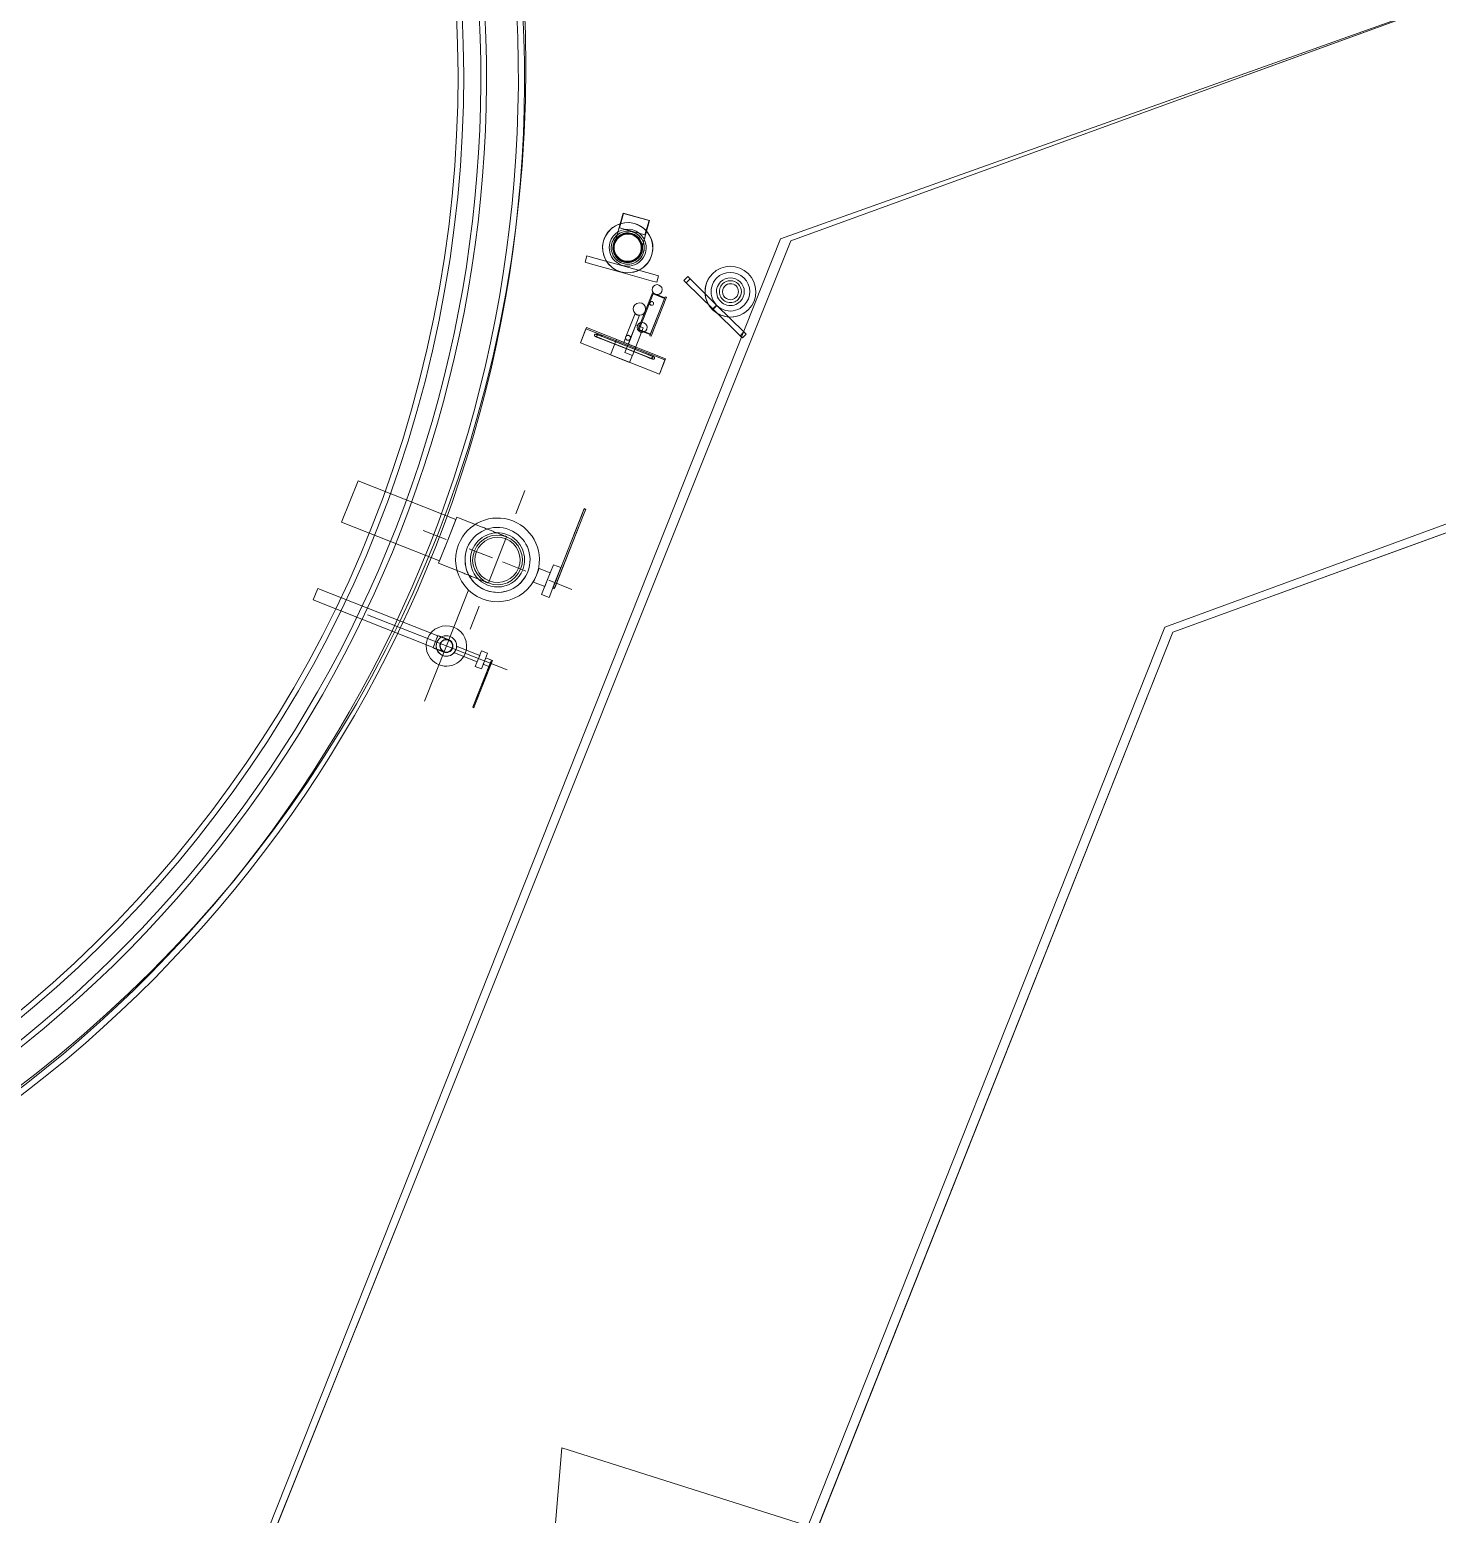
# Model space of a CAD drawing. Header units: metres. Extents: x -207 to 292, y -187 to 169.
# Drawn here: x -16.34 to -10.68, y -5.9 to 0.07 of the extents above; entities that cross this region are included whole.
import ezdxf

# ---------------------------------------------------------------- set-up
doc = ezdxf.new("R2010")
doc.units = ezdxf.units.M
doc.linetypes.add('Dash', pattern=[0.006, 0.003, -0.003])
for name, color, linetype, lineweight in [('C-TOPO', 7, 'Continuous', 9), ('C-TOPO-MINR', 7, 'Continuous', 9), ('EQUIPOS PIS', 7, 'Continuous', 9), ('P-SANR-FIXT', 7, 'Continuous', 9), ('P-SANR-FIXT-HDLN', 7, 'Dash', 9), ('VEREDAS', 7, 'Continuous', 9)]:
    doc.layers.add(name, color=color, linetype=linetype, lineweight=lineweight)
doc.layers.add('PR10-ARQ-PL-001-Emplazamiento-C-1_dwg', color=7, linetype='Continuous', lineweight=9, true_color=0x767676)

# ---------------------------------------------------------------- blocks, each defined once
blk = doc.blocks.new('M_Estanque-Terraza - M_Estanque-Terraza-2331352-PLANTA EMPLAZAMIENTO ACTUALIZADO')
at = {"layer": 'P-SANR-FIXT'}
for radius, start, end in [(4.9059, 180, 0), (4.8832, 180, 0), (5.1516, 223.86377, 0), (5.1516, 223.86377, 0), (5.1266, 223.88055, 0), (5.1266, 223.88055, 0), (4.9983, 223.96935, 0), (4.9755, 223.98556, 360)]:
    blk.add_arc((0, 0), radius, start, end, dxfattribs=at)
blk = doc.blocks.new('M_Tuberia Alimentación-01 - M_Tuberia Alimentación-01-2165010-PLANTA EMPLAZAMIENTO ACTUALIZADO')
at = {"layer": 'P-SANR-FIXT'}
for p, q in [((-0.2162, 0.0647), (-0.2485, 0.0647)), ((-0.2485, 0), (-0.2485, 0.0647)), ((-0.2162, 0.0647), (-0.2162, 0)), ((0.2154, 0.1), (0.1059, 0.1)), ((0.2154, 0), (0.2154, 0.1)), ((0.6388, 0.09), (0.2154, 0.09)), ((0.2154, 0), (0.2154, 0.09)), ((0.6388, 0.09), (0.6388, 0)), ((-0.2485, 0.025), (-0.2551, 0.025)), ((-0.2551, 0.025), (-0.2551, -0.0118)), ((-0.2551, 0.0196), (-0.2551, -0.2959)), ((-0.2485, 0.0196), (-0.2551, 0.0196)), ((-0.2485, -0.0118), (-0.2485, 0.025)), ((-0.2485, -0.2959), (-0.2485, 0.0196)), ((-0.2485, -0.0647), (-0.2485, 0)), ((-0.1681, 0.0296), (-0.2162, 0.0296)), ((-0.2162, 0), (-0.2162, 0.0296)), ((-0.2162, 0), (-0.2162, -0.0647)), ((-0.2162, -0.0296), (-0.2162, 0)), ((-0.1681, 0.0296), (-0.1681, 0)), ((-0.1681, 0), (-0.1681, -0.0296)), ((0.2154, -0.1), (0.2154, 0)), ((0.2154, -0.09), (0.2154, 0)), ((0.6388, 0), (0.6388, -0.09)), ((-0.2551, -0.3169), (-0.2551, -0.0118)), ((-0.2485, -0.0118), (-0.2551, -0.0118)), ((-0.2485, -0.0118), (-0.2485, -0.3169)), ((-0.2162, -0.0296), (-0.1681, -0.0296)), ((-0.2485, -0.0647), (-0.2162, -0.0647)), ((0.1059, -0.1), (0.2154, -0.1)), ((0.2154, -0.09), (0.6388, -0.09)), ((-0.2551, -0.2959), (-0.2551, -0.3201)), ((-0.2485, -0.3201), (-0.2485, -0.2959)), ((-0.2551, -0.3169), (-0.2485, -0.3169)), ((-0.2551, -0.3201), (-0.2485, -0.3201))]:
    blk.add_line(p, q, dxfattribs=at)
at = {"layer": 'P-SANR-FIXT', "flags": 128}
for points in [[(0.1059, 0.1), (0.1017, 0.1), (0.0974, 0.1), (0.0932, 0.1), (0.089, 0.1), (0.0849, 0.1), (0.0807, 0.1), (0.0766, 0.1), (0.0726, 0.1), (0.0686, 0.1), (0.0647, 0.1), (0.0608, 0.1), (0.057, 0.1), (0.0533, 0.1), (0.0496, 0.1), (0.0461, 0.1), (0.0427, 0.1), (0.0393, 0.1), (0.0361, 0.1), (0.0329, 0.1), (0.0299, 0.1), (0.027, 0.1), (0.0243, 0.1), (0.0216, 0.1), (0.0191, 0.1), (0.0168, 0.1), (0.0146, 0.1), (0.0125, 0.1), (0.0106, 0.1), (0.0088, 0.1), (0.0072, 0.1), (0.0057, 0.1), (0.0044, 0.1), (0.0033, 0.1), (0.0023, 0.1), (0.0015, 0.1), (0.0009, 0.1), (0.0004, 0.1), (0.0001, 0.1), (0, 0.1)], [(0, -0.1), (0.0001, -0.1), (0.0003, -0.1), (0.0008, -0.1), (0.0014, -0.1), (0.0021, -0.1), (0.003, -0.1), (0.0041, -0.1), (0.0054, -0.1), (0.0068, -0.1), (0.0084, -0.1), (0.0101, -0.1), (0.012, -0.1), (0.014, -0.1), (0.0162, -0.1), (0.0185, -0.1), (0.021, -0.1), (0.0236, -0.1), (0.0263, -0.1), (0.0291, -0.1), (0.0321, -0.1), (0.0352, -0.1), (0.0384, -0.1), (0.0417, -0.1), (0.0452, -0.1), (0.0487, -0.1), (0.0523, -0.1), (0.056, -0.1), (0.0598, -0.1), (0.0636, -0.1), (0.0675, -0.1), (0.0715, -0.1), (0.0755, -0.1), (0.0796, -0.1), (0.0837, -0.1), (0.0879, -0.1), (0.0921, -0.1), (0.0963, -0.1), (0.1005, -0.1), (0.1047, -0.1), (0.1059, -0.1)]]:
    blk.add_lwpolyline(points, dxfattribs=at)
at = {"layer": 'P-SANR-FIXT'}
for radius, start, end in [(0.1685, 360, 180), (0.1685, 360, 180), (0.1685, 360, 180), (0.1685, 360, 180), (0.1685, 360, 180), (0.1685, 360, 180), (0.1308, 0, 180), (0.1308, 360, 180), (0.1308, 360, 180), (0.1308, 360, 180), (0.109, 360, 180), (0.109, 360, 180), (0.109, 360, 180), (0.109, 360, 180), (0.1, 0, 180), (0.091, 0, 180), (0.091, 0, 180), (0.091, 0, 180), (0.091, 0, 180), (0.1685, 180, 360), (0.1685, 180, 360), (0.1685, 180, 360), (0.1685, 180, 360), (0.1685, 180, 360), (0.1685, 180, 360), (0.1308, 180, 0), (0.1308, 180, 360), (0.1308, 180, 360), (0.1308, 180, 360), (0.109, 180, 360), (0.109, 180, 360), (0.109, 180, 360), (0.109, 180, 360), (0.091, 180, 0), (0.091, 180, 0), (0.091, 180, 0), (0.091, 180, 0), (0.1, 180, 360)]:
    blk.add_arc((0, 0), radius, start, end, dxfattribs=at)
at = {"layer": 'P-SANR-FIXT-HDLN'}
for p, q in [((0, 0), (0, 0.301)), ((-0.3222, 0), (0, 0)), ((0.3222, 0), (0, 0)), ((0, 0), (0, -0.301))]:
    blk.add_line(p, q, dxfattribs=at)
blk = doc.blocks.new('M_Tuberia Alimentación-02 - M_Tuberia Alimentación-02-2155587-PLANTA EMPLAZAMIENTO ACTUALIZADO')
at = {"layer": 'P-SANR-FIXT'}
for p, q in [((0, 0), (0, 0.239)), ((-0.1897, 0.1905), (-0.1934, 0.1905)), ((-0.1934, 0.1905), (-0.1934, 0.186)), ((-0.1934, 0.1905), (-0.1934, 0.1828)), ((-0.1934, 0), (-0.1934, 0.186)), ((-0.1934, 0.1828), (-0.1934, -0.0065)), ((-0.1934, 0.1828), (-0.1897, 0.1828)), ((-0.1897, 0.1828), (-0.1897, 0.1905)), ((-0.1897, 0.186), (-0.1897, 0.1905)), ((-0.1897, 0.186), (-0.1897, 0)), ((-0.1897, -0.0065), (-0.1897, 0.1828)), ((-0.1934, 0), (-0.1934, -0.0139)), ((-0.1934, 0), (-0.1897, 0)), ((-0.165, 0.0139), (-0.1897, 0.0139)), ((-0.1897, 0.0139), (-0.1897, 0)), ((-0.1897, -0.0139), (-0.1897, 0)), ((-0.1897, 0), (-0.1897, -0.0139)), ((-0.1384, 0.0338), (-0.165, 0.0338)), ((-0.165, 0), (-0.165, 0.0338)), ((-0.165, 0), (-0.165, 0.0139)), ((-0.165, -0.0139), (-0.165, 0)), ((-0.165, -0.0338), (-0.165, 0)), ((-0.1384, 0), (-0.1384, 0.0338)), ((-0.0411, 0.0139), (-0.1384, 0.0139)), ((-0.1384, 0), (-0.1384, 0.0139)), ((-0.1384, -0.0338), (-0.1384, 0)), ((-0.1384, -0.0139), (-0.1384, 0)), ((-0.0411, 0), (-0.0411, 0.0139)), ((-0.0411, -0.0139), (-0.0411, 0)), ((0.0474, 0.0264), (0.0421, 0.0264)), ((0.0474, 0), (0.0474, 0.0264)), ((0.5661, 0.025), (0.0474, 0.025)), ((0.0474, 0), (0.0474, 0.025)), ((0.0474, -0.0264), (0.0474, 0)), ((0.5661, 0), (0.5661, 0.025)), ((-0.2622, 0), (0.3415, 0)), ((-0.1934, -0.0065), (-0.1897, -0.0065)), ((-0.1934, -0.0139), (-0.1897, -0.0139)), ((-0.1897, -0.0139), (-0.165, -0.0139)), ((-0.165, -0.0338), (-0.1384, -0.0338)), ((-0.1384, -0.0139), (-0.0411, -0.0139)), ((0, 0), (0, -0.239)), ((0.0421, -0.0264), (0.0474, -0.0264)), ((0.0474, -0.025), (0.0474, 0)), ((0.0474, -0.025), (0.5661, -0.025)), ((0.5661, -0.025), (0.5661, 0))]:
    blk.add_line(p, q, dxfattribs=at)
at = {"layer": 'P-SANR-FIXT', "flags": 128}
for points in [[(0.0421, 0.0264), (0.0405, 0.0264), (0.0388, 0.0264), (0.0371, 0.0264), (0.0354, 0.0264), (0.0338, 0.0264), (0.0321, 0.0264), (0.0305, 0.0264), (0.0289, 0.0264), (0.0273, 0.0264), (0.0257, 0.0264), (0.0242, 0.0264), (0.0227, 0.0264), (0.0212, 0.0264), (0.0198, 0.0264), (0.0183, 0.0264), (0.017, 0.0264), (0.0156, 0.0264), (0.0144, 0.0264), (0.0131, 0.0264), (0.0119, 0.0264), (0.0108, 0.0264), (0.0097, 0.0264), (0.0086, 0.0264), (0.0076, 0.0264), (0.0067, 0.0264), (0.0058, 0.0264), (0.005, 0.0264), (0.0042, 0.0264), (0.0035, 0.0264), (0.0029, 0.0264), (0.0023, 0.0264), (0.0018, 0.0264), (0.0013, 0.0264), (0.0009, 0.0264), (0.0006, 0.0264), (0.0004, 0.0264), (0.0002, 0.0264), (0.0001, 0.0264), (0, 0.0264)], [(0, -0.0264), (0, -0.0264), (0.0001, -0.0264), (0.0003, -0.0264), (0.0005, -0.0264), (0.0008, -0.0264), (0.0012, -0.0264), (0.0016, -0.0264), (0.0021, -0.0264), (0.0027, -0.0264), (0.0033, -0.0264), (0.004, -0.0264), (0.0048, -0.0264), (0.0056, -0.0264), (0.0064, -0.0264), (0.0074, -0.0264), (0.0083, -0.0264), (0.0094, -0.0264), (0.0105, -0.0264), (0.0116, -0.0264), (0.0128, -0.0264), (0.014, -0.0264), (0.0153, -0.0264), (0.0166, -0.0264), (0.018, -0.0264), (0.0194, -0.0264), (0.0208, -0.0264), (0.0223, -0.0264), (0.0238, -0.0264), (0.0253, -0.0264), (0.0269, -0.0264), (0.0285, -0.0264), (0.0301, -0.0264), (0.0317, -0.0264), (0.0333, -0.0264), (0.035, -0.0264), (0.0366, -0.0264), (0.0383, -0.0264), (0.04, -0.0264), (0.0417, -0.0264), (0.0421, -0.0264)]]:
    blk.add_lwpolyline(points, dxfattribs=at)
at = {"layer": 'P-SANR-FIXT'}
for radius, start, end in [(0.0814, 360, 180), (0.0814, 360, 180), (0.0814, 360, 180), (0.0814, 360, 180), (0.0814, 180, 360), (0.0814, 180, 360), (0.0814, 180, 360), (0.0814, 180, 360), (0.0411, 0, 180), (0.0411, 360, 180), (0.0411, 360, 180), (0.0411, 360, 180), (0.0411, 360, 180), (0.0411, 360, 180), (0.0411, 180, 0), (0.0411, 180, 360), (0.0411, 180, 360), (0.0411, 180, 360), (0.0411, 180, 360), (0.0411, 180, 360), (0.0264, 0, 180), (0.0264, 180, 0), (0.025, 0, 180), (0.025, 360, 180), (0.025, 180, 0), (0.025, 180, 360)]:
    blk.add_arc((0, 0), radius, start, end, dxfattribs=at)
blk = doc.blocks.new('M_Tuberia Control-01 - M_Tuberia Control-01-2163993-PLANTA EMPLAZAMIENTO ACTUALIZADO')
at = {"layer": 'P-SANR-FIXT'}
for p, q in [((0.1525, 0.1709), (0.1475, 0.1709)), ((0.1475, 0.1709), (0.2138, 0.1709)), ((0.1475, 0.1709), (0.1475, -0.1709)), ((0.1475, 0.1709), (0.1475, -0.1709)), ((0.2138, 0.1709), (0.1525, 0.1709)), ((0.1525, 0.1709), (0.1525, -0.1709)), ((0.1525, 0.1709), (0.1525, -0.1709)), ((0.1575, 0.1225), (0.1575, -0.1228)), ((0.1675, -0.1228), (0.1675, 0.1225)), ((0.2138, -0.1709), (0.2138, 0.1709)), ((0.2138, 0.1709), (0.2138, -0.1709)), ((0.0845, 0.0836), (-0.0845, 0.0836)), ((-0.0845, 0.0836), (0.0845, 0.0836)), ((-0.0845, 0.0836), (-0.0845, 0.0784)), ((-0.0845, 0.0836), (-0.0845, 0.0784)), ((0.0845, 0.0784), (-0.0845, 0.0784)), ((-0.0845, 0.0784), (0.0845, 0.0784)), ((-0.0795, 0.0784), (0.0795, 0.0784)), ((0.0795, 0.0784), (-0.0795, 0.0784)), ((-0.0795, 0.025), (-0.0795, 0.0784)), ((-0.0795, 0.0784), (-0.0795, 0.025)), ((-0.077, 0.0784), (-0.077, 0.0294)), ((-0.077, 0.0294), (-0.077, 0.0784)), ((0.077, 0.0784), (-0.077, 0.0784)), ((-0.077, 0.0784), (0.077, 0.0784)), ((0.077, 0.0294), (0.077, 0.0784)), ((0.077, 0.0294), (0.077, 0.0784)), ((0.0795, 0.0784), (0.0795, 0.025)), ((0.0795, 0.0784), (0.0795, 0.025)), ((0.0845, 0.0784), (0.0845, 0.0836)), ((0.0845, 0.0836), (0.0845, 0.0784)), ((0.1573, 0.099), (0.1573, -0.0993)), ((0.1677, -0.0993), (0.1677, 0.099)), ((-0.0795, 0.025), (0.0795, 0.025)), ((0.0795, 0.025), (-0.0795, 0.025)), ((-0.077, 0.0294), (0.077, 0.0294)), ((0.077, 0.0294), (-0.077, 0.0294)), ((0.1244, 0.01), (0.0229, 0.01)), ((0.1244, 0.01), (0.0229, 0.01)), ((0.1841, 0.0423), (0.0646, 0.0423)), ((0.0646, 0.0423), (0.1841, 0.0423)), ((0.0646, 0.0423), (0.0646, 0.0103)), ((0.0646, 0.0423), (0.0646, 0.0103)), ((0.1841, 0.0103), (0.0646, 0.0103)), ((0.0646, 0.0103), (0.1841, 0.0103)), ((0.1475, 0.0111), (0.1244, 0.0111)), ((0.1244, 0.0111), (0.1244, 0.01)), ((0.2138, 0.0423), (0.1475, 0.0423)), ((0.1475, 0.0423), (0.2138, 0.0423)), ((0.1475, 0.0423), (0.1475, -0.0401)), ((0.1475, 0.0423), (0.1475, -0.0401)), ((0.1475, 0.0011), (0.1475, 0.0111)), ((0.1475, -0.0089), (0.1475, 0.0011)), ((0.1841, 0.0103), (0.1841, 0.0423)), ((0.1841, 0.0423), (0.1841, 0.0103)), ((0.2138, -0.0401), (0.2138, 0.0423)), ((0.2138, 0.0423), (0.2138, -0.0401)), ((0.0229, -0.01), (0.1244, -0.01)), ((0.0229, -0.01), (0.1244, -0.01)), ((0.129, -0.0089), (0.1475, -0.0089)), ((0.2138, -0.0401), (0.1475, -0.0401)), ((0.1475, -0.0401), (0.2138, -0.0401)), ((0.2138, -0.1709), (0.1475, -0.1709)), ((0.1475, -0.1709), (0.1525, -0.1709)), ((0.1525, -0.1709), (0.2138, -0.1709))]:
    blk.add_line(p, q, dxfattribs=at)
at = {"layer": 'P-SANR-FIXT', "flags": 128}
for points in [[(0.1573, 0.124), (0.1573, 0.124), (0.1573, 0.1239), (0.1573, 0.1238), (0.1573, 0.1237), (0.1573, 0.1235), (0.1573, 0.1233), (0.1573, 0.123), (0.1573, 0.1227), (0.1573, 0.1224), (0.1573, 0.122), (0.1573, 0.1216), (0.1573, 0.1212), (0.1573, 0.1207), (0.1573, 0.1202), (0.1573, 0.1196), (0.1573, 0.1191), (0.1573, 0.1184), (0.1573, 0.1178), (0.1573, 0.1171), (0.1573, 0.1164), (0.1573, 0.1157), (0.1573, 0.1149), (0.1573, 0.1142), (0.1573, 0.1133), (0.1573, 0.1125), (0.1573, 0.1117), (0.1573, 0.1108), (0.1573, 0.1099), (0.1573, 0.109), (0.1573, 0.1081), (0.1573, 0.1071), (0.1573, 0.1062), (0.1573, 0.1052), (0.1573, 0.1042), (0.1573, 0.1033), (0.1573, 0.1023), (0.1573, 0.1013), (0.1573, 0.1003), (0.1573, 0.0993), (0.1573, 0.099)], [(0.1677, 0.099), (0.1677, 0.1), (0.1677, 0.101), (0.1677, 0.102), (0.1677, 0.103), (0.1677, 0.104), (0.1677, 0.1049), (0.1677, 0.1059), (0.1677, 0.1069), (0.1677, 0.1078), (0.1677, 0.1087), (0.1677, 0.1097), (0.1677, 0.1105), (0.1677, 0.1114), (0.1677, 0.1123), (0.1677, 0.1131), (0.1677, 0.1139), (0.1677, 0.1147), (0.1677, 0.1155), (0.1677, 0.1162), (0.1677, 0.1169), (0.1677, 0.1176), (0.1677, 0.1183), (0.1677, 0.1189), (0.1677, 0.1195), (0.1677, 0.12), (0.1677, 0.1206), (0.1677, 0.1211), (0.1677, 0.1215), (0.1677, 0.1219), (0.1677, 0.1223), (0.1677, 0.1226), (0.1677, 0.123), (0.1677, 0.1232), (0.1677, 0.1235), (0.1677, 0.1236), (0.1677, 0.1238), (0.1677, 0.1239), (0.1677, 0.124), (0.1677, 0.124)], [(0.1573, -0.0993), (0.1573, -0.1003), (0.1573, -0.1013), (0.1573, -0.1023), (0.1573, -0.1033), (0.1573, -0.1042), (0.1573, -0.1052), (0.1573, -0.1062), (0.1573, -0.1071), (0.1573, -0.1081), (0.1573, -0.109), (0.1573, -0.1099), (0.1573, -0.1108), (0.1573, -0.1117), (0.1573, -0.1126), (0.1573, -0.1134), (0.1573, -0.1142), (0.1573, -0.115), (0.1573, -0.1158), (0.1573, -0.1165), (0.1573, -0.1172), (0.1573, -0.1179), (0.1573, -0.1185), (0.1573, -0.1192), (0.1573, -0.1198), (0.1573, -0.1203), (0.1573, -0.1208), (0.1573, -0.1213), (0.1573, -0.1218), (0.1573, -0.1222), (0.1573, -0.1226), (0.1573, -0.1229), (0.1573, -0.1232), (0.1573, -0.1235), (0.1573, -0.1237), (0.1573, -0.1239), (0.1573, -0.1241), (0.1573, -0.1242), (0.1573, -0.1242), (0.1573, -0.1243)], [(0.1677, -0.1243), (0.1677, -0.1243), (0.1677, -0.1242), (0.1677, -0.1241), (0.1677, -0.124), (0.1677, -0.1238), (0.1677, -0.1236), (0.1677, -0.1233), (0.1677, -0.123), (0.1677, -0.1227), (0.1677, -0.1223), (0.1677, -0.1219), (0.1677, -0.1215), (0.1677, -0.121), (0.1677, -0.1205), (0.1677, -0.1199), (0.1677, -0.1193), (0.1677, -0.1187), (0.1677, -0.1181), (0.1677, -0.1174), (0.1677, -0.1167), (0.1677, -0.116), (0.1677, -0.1152), (0.1677, -0.1144), (0.1677, -0.1136), (0.1677, -0.1128), (0.1677, -0.1119), (0.1677, -0.1111), (0.1677, -0.1102), (0.1677, -0.1093), (0.1677, -0.1083), (0.1677, -0.1074), (0.1677, -0.1064), (0.1677, -0.1055), (0.1677, -0.1045), (0.1677, -0.1035), (0.1677, -0.1025), (0.1677, -0.1015), (0.1677, -0.1005), (0.1677, -0.0995), (0.1677, -0.0993)]]:
    blk.add_lwpolyline(points, dxfattribs=at)
at = {"layer": 'P-SANR-FIXT'}
for centre, radius, start, end in [((0.1625, 0.124), 0.00518, 90, 270), ((0.1625, 0.124), 0.00518, 270, 90), ((-0.099, 0.0375), 0.02, 0, 180), ((-0.099, 0.0375), 0.02, 360, 180), ((-0.099, 0.0375), 0.02, 180, 360), ((-0.099, 0.0375), 0.02, 180, 360), ((-0.0394, 0.0375), 0.0075, 0, 180), ((-0.0394, 0.0375), 0.0075, 0, 180), ((-0.0394, 0.0375), 0.0075, 180, 360), ((-0.0394, 0.0375), 0.0075, 180, 0), ((0, 0), 0.025, 0, 180), ((0, 0), 0.025, 0, 180), ((0, 0), 0.025, 180, 360), ((0, 0), 0.025, 180, 0), ((0.0646, 0.0375), 0.02, 0, 180), ((0.0646, 0.0375), 0.02, 0, 180), ((0.0646, 0.0375), 0.02, 180, 360), ((0.0646, 0.0375), 0.02, 180, 0), ((0.1244, 0), 0.01, 0, 180), ((0.1244, 0), 0.01, 0, 180), ((0.1244, 0), 0.01, 180, 360), ((0.1244, 0), 0.01, 180, 0), ((0.1625, -0.1243), 0.00518, 90, 270), ((0.1625, -0.1243), 0.00518, 270, 90)]:
    blk.add_arc(centre, radius, start, end, dxfattribs=at)
for points, knots in [([(0.1625, 0.1188), (0.1622, 0.1188), (0.1617, 0.1189), (0.161, 0.119), (0.1606, 0.1192), (0.1602, 0.1194), (0.1598, 0.1196), (0.1595, 0.1198), (0.1591, 0.1201), (0.1588, 0.1203), (0.1586, 0.1206), (0.1584, 0.1209), (0.1582, 0.1211), (0.1581, 0.1212), (0.158, 0.1214), (0.1579, 0.1216), (0.1578, 0.1219), (0.1577, 0.1221), (0.1576, 0.1223), (0.1576, 0.1224), (0.1576, 0.1224), (0.1575, 0.1225), (0.1575, 0.1225), (0.1575, 0.1225), (0.1576, 0.1224), (0.1576, 0.1224), (0.1576, 0.1223), (0.1577, 0.1221), (0.1578, 0.1219), (0.1579, 0.1216), (0.158, 0.1214), (0.1581, 0.1212), (0.1582, 0.1211), (0.1584, 0.1209), (0.1586, 0.1206), (0.1588, 0.1203), (0.1591, 0.1201), (0.1595, 0.1198), (0.1598, 0.1196), (0.1602, 0.1194), (0.1606, 0.1192), (0.161, 0.119), (0.1617, 0.1189), (0.1622, 0.1188), (0.1625, 0.1188)], [0, 0, 0, 0, 0.055556, 0.083333, 0.111111, 0.138889, 0.166667, 0.194444, 0.222222, 0.25, 0.277778, 0.305556, 0.319444, 0.333333, 0.347222, 0.361111, 0.388889, 0.416667, 0.430556, 0.444444, 0.458333, 0.472222, 0.5, 0.527778, 0.541667, 0.555556, 0.569444, 0.583333, 0.611111, 0.638889, 0.652778, 0.666667, 0.680556, 0.694444, 0.722222, 0.75, 0.777778, 0.805556, 0.833333, 0.861111, 0.888889, 0.916667, 0.944444, 1, 1, 1, 1]), ([(0.1625, 0.1188), (0.1628, 0.1188), (0.1633, 0.1189), (0.164, 0.119), (0.1644, 0.1192), (0.1648, 0.1194), (0.1652, 0.1196), (0.1655, 0.1198), (0.1659, 0.1201), (0.1662, 0.1203), (0.1664, 0.1206), (0.1666, 0.1209), (0.1668, 0.1211), (0.1669, 0.1212), (0.167, 0.1214), (0.1671, 0.1216), (0.1672, 0.1219), (0.1673, 0.1221), (0.1674, 0.1223), (0.1674, 0.1224), (0.1674, 0.1224), (0.1675, 0.1225), (0.1675, 0.1225), (0.1675, 0.1225), (0.1674, 0.1224), (0.1674, 0.1224), (0.1674, 0.1223), (0.1673, 0.1221), (0.1672, 0.1219), (0.1671, 0.1216), (0.167, 0.1214), (0.1669, 0.1212), (0.1668, 0.1211), (0.1666, 0.1209), (0.1664, 0.1206), (0.1662, 0.1203), (0.1659, 0.1201), (0.1655, 0.1198), (0.1652, 0.1196), (0.1648, 0.1194), (0.1644, 0.1192), (0.164, 0.119), (0.1633, 0.1189), (0.1628, 0.1188), (0.1625, 0.1188)], [0, 0, 0, 0, 0.055556, 0.083333, 0.111111, 0.138889, 0.166667, 0.194444, 0.222222, 0.25, 0.277778, 0.305556, 0.319444, 0.333333, 0.347222, 0.361111, 0.388889, 0.416667, 0.430556, 0.444444, 0.458333, 0.472222, 0.5, 0.527778, 0.541667, 0.555556, 0.569444, 0.583333, 0.611111, 0.638889, 0.652778, 0.666667, 0.680556, 0.694444, 0.722222, 0.75, 0.777778, 0.805556, 0.833333, 0.861111, 0.888889, 0.916667, 0.944444, 1, 1, 1, 1]), ([(0.025, 0), (0.025, 0.0008), (0.0249, 0.0023), (0.0245, 0.0051), (0.0239, 0.0073), (0.0234, 0.0088), (0.0232, 0.0094), (0.023, 0.0097), (0.0229, 0.0099), (0.0229, 0.01), (0.0229, 0.01)], [0, 0, 0, 0, 0.142857, 0.285714, 0.571429, 0.678571, 0.785714, 0.839286, 0.892857, 1, 1, 1, 1]), ([(0.0229, 0.01), (0.0229, 0.01), (0.023, 0.0098), (0.0234, 0.0088), (0.0242, 0.0067), (0.0248, 0.0034), (0.025, 0.0012), (0.025, 0)], [0, 0, 0, 0, 0.142857, 0.285714, 0.571429, 0.785714, 1, 1, 1, 1]), ([(0.025, 0), (0.025, 0.0008), (0.0249, 0.0023), (0.0245, 0.0051), (0.0239, 0.0073), (0.0234, 0.0088), (0.0232, 0.0094), (0.023, 0.0097), (0.0229, 0.0099), (0.0229, 0.01), (0.0229, 0.01)], [0, 0, 0, 0, 0.142857, 0.285714, 0.571429, 0.678571, 0.785714, 0.839286, 0.892857, 1, 1, 1, 1]), ([(0.0229, 0.01), (0.0229, 0.01), (0.023, 0.0098), (0.0234, 0.0088), (0.0242, 0.0067), (0.0248, 0.0034), (0.025, 0.0012), (0.025, 0)], [0, 0, 0, 0, 0.142857, 0.285714, 0.571429, 0.785714, 1, 1, 1, 1]), ([(0.025, 0), (0.025, -0.0008), (0.0249, -0.0023), (0.0245, -0.0051), (0.0239, -0.0073), (0.0234, -0.0088), (0.0232, -0.0094), (0.023, -0.0097), (0.0229, -0.0099), (0.0229, -0.01), (0.0229, -0.01)], [0, 0, 0, 0, 0.142857, 0.285714, 0.571429, 0.678571, 0.785714, 0.839286, 0.892857, 1, 1, 1, 1]), ([(0.0229, -0.01), (0.0229, -0.01), (0.023, -0.0098), (0.0234, -0.0088), (0.0242, -0.0067), (0.0248, -0.0034), (0.025, -0.0012), (0.025, 0)], [0, 0, 0, 0, 0.142857, 0.285714, 0.571429, 0.785714, 1, 1, 1, 1]), ([(0.025, 0), (0.025, -0.0008), (0.0249, -0.0023), (0.0245, -0.0051), (0.0239, -0.0073), (0.0234, -0.0088), (0.0232, -0.0094), (0.023, -0.0097), (0.0229, -0.0099), (0.0229, -0.01), (0.0229, -0.01)], [0, 0, 0, 0, 0.142857, 0.285714, 0.571429, 0.678571, 0.785714, 0.839286, 0.892857, 1, 1, 1, 1]), ([(0.0229, -0.01), (0.0229, -0.01), (0.023, -0.0098), (0.0234, -0.0088), (0.0242, -0.0067), (0.0248, -0.0034), (0.025, -0.0012), (0.025, 0)], [0, 0, 0, 0, 0.142857, 0.285714, 0.571429, 0.785714, 1, 1, 1, 1]), ([(0.1144, 0), (0.1144, 0.0005), (0.1144, 0.0011), (0.1146, 0.002), (0.1147, 0.0027), (0.1149, 0.0033), (0.1151, 0.0039), (0.1154, 0.0045), (0.1157, 0.005), (0.116, 0.0055), (0.1164, 0.006), (0.1167, 0.0065), (0.1171, 0.0069), (0.1175, 0.0073), (0.118, 0.0078), (0.1186, 0.0082), (0.1192, 0.0086), (0.1198, 0.0089), (0.1209, 0.0094), (0.1224, 0.0099), (0.1237, 0.01), (0.1244, 0.01)], [0, 0, 0, 0, 0.071429, 0.107143, 0.142857, 0.178571, 0.214286, 0.25, 0.285714, 0.321429, 0.357143, 0.392857, 0.428571, 0.464286, 0.5, 0.571429, 0.607143, 0.642857, 0.714286, 0.857143, 1, 1, 1, 1]), ([(0.1244, 0.01), (0.1237, 0.01), (0.1224, 0.0099), (0.1209, 0.0094), (0.1198, 0.0089), (0.1192, 0.0086), (0.1188, 0.0083), (0.1183, 0.008), (0.1179, 0.0076), (0.1175, 0.0073), (0.1171, 0.0069), (0.1167, 0.0065), (0.1164, 0.006), (0.116, 0.0055), (0.1157, 0.005), (0.1154, 0.0045), (0.1151, 0.0039), (0.1149, 0.0033), (0.1147, 0.0027), (0.1146, 0.002), (0.1144, 0.0011), (0.1144, 0.0005), (0.1144, 0)], [0, 0, 0, 0, 0.142857, 0.285714, 0.357143, 0.392857, 0.428571, 0.464286, 0.5, 0.535714, 0.571429, 0.607143, 0.642857, 0.678571, 0.714286, 0.75, 0.785714, 0.821429, 0.857143, 0.892857, 0.928571, 1, 1, 1, 1]), ([(0.1144, 0), (0.1144, 0.0005), (0.1144, 0.0011), (0.1146, 0.002), (0.1147, 0.0027), (0.1149, 0.0033), (0.1151, 0.0039), (0.1154, 0.0045), (0.1157, 0.005), (0.116, 0.0055), (0.1164, 0.006), (0.1167, 0.0065), (0.1171, 0.0069), (0.1175, 0.0073), (0.118, 0.0078), (0.1186, 0.0082), (0.1192, 0.0086), (0.1198, 0.0089), (0.1209, 0.0094), (0.1224, 0.0099), (0.1237, 0.01), (0.1244, 0.01)], [0, 0, 0, 0, 0.071429, 0.107143, 0.142857, 0.178571, 0.214286, 0.25, 0.285714, 0.321429, 0.357143, 0.392857, 0.428571, 0.464286, 0.5, 0.571429, 0.607143, 0.642857, 0.714286, 0.857143, 1, 1, 1, 1]), ([(0.1244, 0.01), (0.1237, 0.01), (0.1224, 0.0099), (0.1209, 0.0094), (0.1198, 0.0089), (0.1192, 0.0086), (0.1188, 0.0083), (0.1183, 0.008), (0.1179, 0.0076), (0.1175, 0.0073), (0.1171, 0.0069), (0.1167, 0.0065), (0.1164, 0.006), (0.116, 0.0055), (0.1157, 0.005), (0.1154, 0.0045), (0.1151, 0.0039), (0.1149, 0.0033), (0.1147, 0.0027), (0.1146, 0.002), (0.1144, 0.0011), (0.1144, 0.0005), (0.1144, 0)], [0, 0, 0, 0, 0.142857, 0.285714, 0.357143, 0.392857, 0.428571, 0.464286, 0.5, 0.535714, 0.571429, 0.607143, 0.642857, 0.678571, 0.714286, 0.75, 0.785714, 0.821429, 0.857143, 0.892857, 0.928571, 1, 1, 1, 1]), ([(0.1343, 0.0011), (0.1342, 0.0016), (0.1341, 0.0022), (0.1339, 0.003), (0.1337, 0.0036), (0.1334, 0.0042), (0.1332, 0.0048), (0.1329, 0.0052), (0.1327, 0.0056), (0.1325, 0.0058), (0.1323, 0.0061), (0.1321, 0.0064), (0.1318, 0.0067), (0.1314, 0.0071), (0.1311, 0.0074), (0.1309, 0.0075), (0.1307, 0.0077), (0.1304, 0.008), (0.13, 0.0082), (0.1296, 0.0085), (0.1293, 0.0087), (0.1292, 0.0088), (0.1291, 0.0088), (0.1289, 0.0089), (0.1288, 0.009), (0.1285, 0.0091), (0.128, 0.0093), (0.1276, 0.0095), (0.1272, 0.0096), (0.1269, 0.0097), (0.1266, 0.0098), (0.1262, 0.0098), (0.1255, 0.01), (0.1248, 0.01), (0.1244, 0.01)], [0, 0, 0, 0, 0.083333, 0.125, 0.166667, 0.208333, 0.25, 0.291667, 0.3125, 0.333333, 0.354167, 0.375, 0.416667, 0.458333, 0.479167, 0.5, 0.520833, 0.541667, 0.583333, 0.625, 0.645833, 0.65625, 0.666667, 0.677083, 0.6875, 0.708333, 0.75, 0.791667, 0.8125, 0.833333, 0.854167, 0.875, 0.916667, 1, 1, 1, 1]), ([(0.1244, 0.01), (0.1248, 0.01), (0.1255, 0.01), (0.1262, 0.0098), (0.1266, 0.0098), (0.1269, 0.0097), (0.1272, 0.0096), (0.1276, 0.0095), (0.128, 0.0093), (0.1285, 0.0091), (0.1288, 0.009), (0.1289, 0.0089), (0.1291, 0.0088), (0.1292, 0.0088), (0.1293, 0.0087), (0.1296, 0.0085), (0.13, 0.0082), (0.1304, 0.008), (0.1307, 0.0077), (0.1309, 0.0075), (0.1311, 0.0074), (0.1314, 0.0071), (0.1318, 0.0067), (0.1321, 0.0064), (0.1323, 0.0061), (0.1325, 0.0058), (0.1327, 0.0056), (0.1329, 0.0052), (0.1332, 0.0048), (0.1334, 0.0042), (0.1337, 0.0036), (0.1339, 0.003), (0.1341, 0.0022), (0.1342, 0.0016), (0.1343, 0.0011)], [0, 0, 0, 0, 0.083333, 0.125, 0.145833, 0.166667, 0.1875, 0.208333, 0.25, 0.291667, 0.3125, 0.322917, 0.333333, 0.34375, 0.354167, 0.375, 0.416667, 0.458333, 0.479167, 0.5, 0.520833, 0.541667, 0.583333, 0.625, 0.645833, 0.666667, 0.6875, 0.708333, 0.75, 0.791667, 0.833333, 0.875, 0.916667, 1, 1, 1, 1]), ([(0.1344, 0), (0.1344, -0.0006), (0.1343, -0.0015), (0.134, -0.0025), (0.1337, -0.0036), (0.1332, -0.0047), (0.1324, -0.0059), (0.1317, -0.0068), (0.1312, -0.0073), (0.1309, -0.0075), (0.1307, -0.0077), (0.1305, -0.0079), (0.1302, -0.0081), (0.1299, -0.0084), (0.1295, -0.0086), (0.1293, -0.0087), (0.1292, -0.0087), (0.1291, -0.0088), (0.129, -0.0088), (0.129, -0.0089), (0.129, -0.0088), (0.1291, -0.0088), (0.1292, -0.0087), (0.1293, -0.0087), (0.1295, -0.0086), (0.1299, -0.0084), (0.1302, -0.0081), (0.1305, -0.0079), (0.1307, -0.0077), (0.1309, -0.0075), (0.1312, -0.0073), (0.1317, -0.0068), (0.1324, -0.0059), (0.1332, -0.0047), (0.1337, -0.0036), (0.134, -0.0025), (0.1343, -0.0015), (0.1344, -0.0006), (0.1344, 0)], [0, 0, 0, 0, 0.055556, 0.083333, 0.111111, 0.166667, 0.222222, 0.277778, 0.305556, 0.319444, 0.333333, 0.347222, 0.361111, 0.388889, 0.416667, 0.430556, 0.444444, 0.458333, 0.472222, 0.5, 0.527778, 0.541667, 0.555556, 0.569444, 0.583333, 0.611111, 0.638889, 0.652778, 0.666667, 0.680556, 0.694444, 0.722222, 0.777778, 0.833333, 0.888889, 0.916667, 0.944444, 1, 1, 1, 1]), ([(0.1244, -0.01), (0.1237, -0.01), (0.1224, -0.0099), (0.1209, -0.0094), (0.1198, -0.0089), (0.1192, -0.0086), (0.1188, -0.0083), (0.1183, -0.008), (0.1179, -0.0076), (0.1175, -0.0073), (0.1171, -0.0069), (0.1167, -0.0065), (0.1164, -0.006), (0.116, -0.0055), (0.1157, -0.005), (0.1154, -0.0045), (0.1151, -0.0039), (0.1149, -0.0033), (0.1147, -0.0027), (0.1146, -0.002), (0.1144, -0.0011), (0.1144, -0.0005), (0.1144, 0)], [0, 0, 0, 0, 0.142857, 0.285714, 0.357143, 0.392857, 0.428571, 0.464286, 0.5, 0.535714, 0.571429, 0.607143, 0.642857, 0.678571, 0.714286, 0.75, 0.785714, 0.821429, 0.857143, 0.892857, 0.928571, 1, 1, 1, 1]), ([(0.1144, 0), (0.1144, -0.0005), (0.1144, -0.0011), (0.1146, -0.002), (0.1147, -0.0027), (0.1149, -0.0033), (0.1151, -0.0039), (0.1154, -0.0045), (0.1157, -0.005), (0.116, -0.0055), (0.1164, -0.006), (0.1167, -0.0065), (0.1171, -0.0069), (0.1175, -0.0073), (0.118, -0.0078), (0.1186, -0.0082), (0.1192, -0.0086), (0.1198, -0.0089), (0.1209, -0.0094), (0.1224, -0.0099), (0.1237, -0.01), (0.1244, -0.01)], [0, 0, 0, 0, 0.071429, 0.107143, 0.142857, 0.178571, 0.214286, 0.25, 0.285714, 0.321429, 0.357143, 0.392857, 0.428571, 0.464286, 0.5, 0.571429, 0.607143, 0.642857, 0.714286, 0.857143, 1, 1, 1, 1]), ([(0.1144, 0), (0.1144, -0.0005), (0.1144, -0.0011), (0.1146, -0.002), (0.1147, -0.0027), (0.1149, -0.0033), (0.1151, -0.0039), (0.1154, -0.0045), (0.1157, -0.005), (0.116, -0.0055), (0.1164, -0.006), (0.1167, -0.0065), (0.1171, -0.0069), (0.1175, -0.0073), (0.118, -0.0078), (0.1186, -0.0082), (0.1192, -0.0086), (0.1198, -0.0089), (0.1209, -0.0094), (0.1224, -0.0099), (0.1237, -0.01), (0.1244, -0.01)], [0, 0, 0, 0, 0.071429, 0.107143, 0.142857, 0.178571, 0.214286, 0.25, 0.285714, 0.321429, 0.357143, 0.392857, 0.428571, 0.464286, 0.5, 0.571429, 0.607143, 0.642857, 0.714286, 0.857143, 1, 1, 1, 1]), ([(0.1244, -0.01), (0.1237, -0.01), (0.1224, -0.0099), (0.1209, -0.0094), (0.1198, -0.0089), (0.1192, -0.0086), (0.1188, -0.0083), (0.1183, -0.008), (0.1179, -0.0076), (0.1175, -0.0073), (0.1171, -0.0069), (0.1167, -0.0065), (0.1164, -0.006), (0.116, -0.0055), (0.1157, -0.005), (0.1154, -0.0045), (0.1151, -0.0039), (0.1149, -0.0033), (0.1147, -0.0027), (0.1146, -0.002), (0.1144, -0.0011), (0.1144, -0.0005), (0.1144, 0)], [0, 0, 0, 0, 0.142857, 0.285714, 0.357143, 0.392857, 0.428571, 0.464286, 0.5, 0.535714, 0.571429, 0.607143, 0.642857, 0.678571, 0.714286, 0.75, 0.785714, 0.821429, 0.857143, 0.892857, 0.928571, 1, 1, 1, 1]), ([(0.1625, -0.1191), (0.1622, -0.1191), (0.1617, -0.1191), (0.161, -0.1193), (0.1606, -0.1194), (0.1602, -0.1196), (0.1598, -0.1198), (0.1595, -0.1201), (0.1591, -0.1203), (0.1588, -0.1206), (0.1586, -0.1209), (0.1584, -0.1211), (0.1582, -0.1213), (0.1581, -0.1215), (0.158, -0.1216), (0.1579, -0.1218), (0.1578, -0.1221), (0.1577, -0.1224), (0.1576, -0.1225), (0.1576, -0.1226), (0.1576, -0.1227), (0.1575, -0.1228), (0.1575, -0.1228), (0.1575, -0.1228), (0.1576, -0.1227), (0.1576, -0.1226), (0.1576, -0.1225), (0.1577, -0.1224), (0.1578, -0.1221), (0.1579, -0.1218), (0.158, -0.1216), (0.1581, -0.1215), (0.1582, -0.1213), (0.1584, -0.1211), (0.1586, -0.1209), (0.1588, -0.1206), (0.1591, -0.1203), (0.1595, -0.1201), (0.1598, -0.1198), (0.1602, -0.1196), (0.1606, -0.1194), (0.161, -0.1193), (0.1617, -0.1191), (0.1622, -0.1191), (0.1625, -0.1191)], [0, 0, 0, 0, 0.055556, 0.083333, 0.111111, 0.138889, 0.166667, 0.194444, 0.222222, 0.25, 0.277778, 0.305556, 0.319444, 0.333333, 0.347222, 0.361111, 0.388889, 0.416667, 0.430556, 0.444444, 0.458333, 0.472222, 0.5, 0.527778, 0.541667, 0.555556, 0.569444, 0.583333, 0.611111, 0.638889, 0.652778, 0.666667, 0.680556, 0.694444, 0.722222, 0.75, 0.777778, 0.805556, 0.833333, 0.861111, 0.888889, 0.916667, 0.944444, 1, 1, 1, 1]), ([(0.1625, -0.1191), (0.1628, -0.1191), (0.1633, -0.1191), (0.164, -0.1193), (0.1644, -0.1194), (0.1648, -0.1196), (0.1652, -0.1198), (0.1655, -0.1201), (0.1659, -0.1203), (0.1662, -0.1206), (0.1664, -0.1209), (0.1666, -0.1211), (0.1668, -0.1213), (0.1669, -0.1215), (0.167, -0.1216), (0.1671, -0.1218), (0.1672, -0.1221), (0.1673, -0.1224), (0.1674, -0.1225), (0.1674, -0.1226), (0.1674, -0.1227), (0.1675, -0.1228), (0.1675, -0.1228), (0.1675, -0.1228), (0.1674, -0.1227), (0.1674, -0.1226), (0.1674, -0.1225), (0.1673, -0.1224), (0.1672, -0.1221), (0.1671, -0.1218), (0.167, -0.1216), (0.1669, -0.1215), (0.1668, -0.1213), (0.1666, -0.1211), (0.1664, -0.1209), (0.1662, -0.1206), (0.1659, -0.1203), (0.1655, -0.1201), (0.1652, -0.1198), (0.1648, -0.1196), (0.1644, -0.1194), (0.164, -0.1193), (0.1633, -0.1191), (0.1628, -0.1191), (0.1625, -0.1191)], [0, 0, 0, 0, 0.055556, 0.083333, 0.111111, 0.138889, 0.166667, 0.194444, 0.222222, 0.25, 0.277778, 0.305556, 0.319444, 0.333333, 0.347222, 0.361111, 0.388889, 0.416667, 0.430556, 0.444444, 0.458333, 0.472222, 0.5, 0.527778, 0.541667, 0.555556, 0.569444, 0.583333, 0.611111, 0.638889, 0.652778, 0.666667, 0.680556, 0.694444, 0.722222, 0.75, 0.777778, 0.805556, 0.833333, 0.861111, 0.888889, 0.916667, 0.944444, 1, 1, 1, 1])]:
    blk.add_open_spline(points, degree=3, knots=knots, dxfattribs=at)
for points in [[(0.1344, 0), (0.1344, 0.0002), (0.1343, 0.0006), (0.1343, 0.0009), (0.1343, 0.0011)], [(0.1343, 0.0011), (0.1343, 0.0009), (0.1343, 0.0006), (0.1344, 0.0002), (0.1344, 0)]]:
    blk.add_open_spline(points, degree=3, dxfattribs=at)
blk = doc.blocks.new('M_Tuberia Alimentación-03 - M_Tuberia Alimentación-03-2171042-PLANTA EMPLAZAMIENTO ACTUALIZADO')
at = {"layer": 'P-SANR-FIXT'}
for p, q in [((-0.165, -0.0775), (-0.165, -0.099)), ((-0.1519, -0.0775), (-0.165, -0.0775)), ((-0.165, -0.099), (-0.1519, -0.099)), ((0, -0.0775), (-0.1519, -0.0775)), ((-0.1519, -0.0775), (-0.0016, -0.0775)), ((-0.1519, -0.0775), (-0.1519, -0.099)), ((-0.1519, -0.0775), (-0.1519, -0.099)), ((-0.0016, -0.099), (-0.1519, -0.099)), ((-0.1519, -0.099), (0, -0.099)), ((-0.0016, -0.0775), (0.1519, -0.0775)), ((-0.0016, -0.0775), (-0.0016, -0.099)), ((0.1519, -0.099), (-0.0016, -0.099)), ((0.1519, -0.0775), (0, -0.0775)), ((0, -0.0775), (0, -0.099)), ((0, -0.099), (0.1519, -0.099)), ((0.165, -0.0775), (0.1519, -0.0775)), ((0.165, -0.0775), (0.1519, -0.0775)), ((0.1519, -0.099), (0.1519, -0.0775)), ((0.1519, -0.0775), (0.1519, -0.099)), ((0.1519, -0.099), (0.165, -0.099)), ((0.1519, -0.099), (0.165, -0.099)), ((0.165, -0.099), (0.165, -0.0775))]:
    blk.add_line(p, q, dxfattribs=at)
for radius, start, end in [(0.1021, 360, 180), (0.1021, 0, 180), (0.1021, 360, 180), (0.1021, 0, 180), (0.0778, 0, 180), (0.0778, 0, 180), (0.0778, 0, 180), (0.0778, 0, 180), (0.1021, 180, 360), (0.1021, 180, 0), (0.1021, 180, 360), (0.1021, 180, 0), (0.0778, 180, 0), (0.0778, 180, 0), (0.0778, 180, 0), (0.0778, 180, 0), (0.0558, 0, 180), (0.0558, 0, 180), (0.0558, 0, 180), (0.0558, 0, 180), (0.0558, 0, 180), (0.0558, 0, 180), (0.0558, 180, 0), (0.0558, 180, 0), (0.0558, 180, 0), (0.0558, 180, 0), (0.0558, 180, 0), (0.0558, 180, 0), (0.0442, 0, 180), (0.0442, 0, 180), (0.0442, 180, 0), (0.0442, 180, 0), (0.0322, 0, 180), (0.0322, 0, 180), (0.0322, 180, 0), (0.0322, 180, 0)]:
    blk.add_arc((0, 0), radius, start, end, dxfattribs=at)
blk = doc.blocks.new('M_Tuberia Alimentación-04 - M_Tuberia Alimentación-04-2173742-PLANTA EMPLAZAMIENTO ACTUALIZADO')
at = {"layer": 'P-SANR-FIXT'}
for p, q in [((-0.055, 0.1286), (-0.055, 0.06)), ((0.055, 0.1286), (-0.055, 0.1286)), ((0.055, 0.1286), (-0.055, 0.1286)), ((-0.053, 0.1286), (-0.053, 0.0682)), ((-0.053, 0.1286), (0.053, 0.1286)), ((-0.053, 0.1286), (0.053, 0.1286)), ((0.053, 0.0682), (0.053, 0.1286)), ((0.055, 0.06), (0.055, 0.1286)), ((0.053, 0.0682), (-0.053, 0.0682)), ((0.053, 0.0682), (-0.053, 0.0682)), ((-0.1497, -0.0754), (-0.1497, -0.1028)), ((-0.1261, -0.0754), (-0.1497, -0.0754)), ((-0.1497, -0.1028), (-0.1261, -0.1028)), ((0, -0.0754), (-0.1261, -0.0754)), ((-0.1261, -0.0754), (0, -0.0754)), ((0, -0.1028), (-0.1261, -0.1028)), ((-0.1261, -0.1028), (0, -0.1028)), ((0.1261, -0.0754), (0, -0.0754)), ((0, -0.0754), (0.1261, -0.0754)), ((0.1261, -0.1028), (0, -0.1028)), ((0, -0.1028), (0.1261, -0.1028)), ((0.1497, -0.0754), (0.1261, -0.0754)), ((0.1261, -0.1028), (0.1497, -0.1028)), ((0.1497, -0.1028), (0.1497, -0.0754))]:
    blk.add_line(p, q, dxfattribs=at)
at = {"layer": 'P-SANR-FIXT', "flags": 128}
for points in [[(-0.055, 0.06), (-0.055, 0.0576), (-0.055, 0.0552), (-0.055, 0.0528), (-0.055, 0.0504), (-0.055, 0.0481), (-0.055, 0.0457), (-0.055, 0.0434), (-0.055, 0.0411), (-0.055, 0.0389), (-0.055, 0.0366), (-0.055, 0.0344), (-0.055, 0.0323), (-0.055, 0.0302), (-0.055, 0.0281), (-0.055, 0.0261), (-0.055, 0.0242), (-0.055, 0.0223), (-0.055, 0.0204), (-0.055, 0.0187), (-0.055, 0.017), (-0.055, 0.0153), (-0.055, 0.0138), (-0.055, 0.0123), (-0.055, 0.0108), (-0.055, 0.0095), (-0.055, 0.0083), (-0.055, 0.0071), (-0.055, 0.006), (-0.055, 0.005), (-0.055, 0.0041), (-0.055, 0.0033), (-0.055, 0.0025), (-0.055, 0.0019), (-0.055, 0.0013), (-0.055, 0.0009), (-0.055, 0.0005), (-0.055, 0.0002), (-0.055, 0.0001), (-0.055, 0)], [(0.055, 0), (0.055, 0), (0.055, 0.0002), (0.055, 0.0004), (0.055, 0.0008), (0.055, 0.0012), (0.055, 0.0017), (0.055, 0.0023), (0.055, 0.003), (0.055, 0.0038), (0.055, 0.0047), (0.055, 0.0057), (0.055, 0.0068), (0.055, 0.0079), (0.055, 0.0092), (0.055, 0.0105), (0.055, 0.0119), (0.055, 0.0133), (0.055, 0.0149), (0.055, 0.0165), (0.055, 0.0182), (0.055, 0.02), (0.055, 0.0218), (0.055, 0.0237), (0.055, 0.0256), (0.055, 0.0276), (0.055, 0.0296), (0.055, 0.0317), (0.055, 0.0339), (0.055, 0.036), (0.055, 0.0383), (0.055, 0.0405), (0.055, 0.0428), (0.055, 0.0451), (0.055, 0.0474), (0.055, 0.0498), (0.055, 0.0522), (0.055, 0.0546), (0.055, 0.057), (0.055, 0.0594), (0.055, 0.06)]]:
    blk.add_lwpolyline(points, dxfattribs=at)
at = {"layer": 'P-SANR-FIXT'}
for radius, start, end in [(0.1011, 360, 180), (0.1011, 0, 180), (0.1011, 0, 180), (0.1011, 0, 180), (0.0743, 0, 180), (0.0743, 0, 180), (0.0665, 360, 180), (0.0665, 0, 180), (0.0597, 0, 180), (0.0597, 0, 180), (0.1011, 180, 360), (0.1011, 180, 0), (0.1011, 180, 0), (0.1011, 180, 0), (0.0743, 180, 0), (0.0743, 180, 0), (0.0665, 180, 360), (0.0665, 180, 0), (0.0597, 180, 0), (0.0597, 180, 0), (0.0572, 360, 180), (0.0572, 0, 180), (0.0572, 180, 360), (0.0572, 180, 0), (0.055, 0, 180), (0.055, 180, 0), (0.0547, 360, 180), (0.0547, 0, 180), (0.0547, 180, 360), (0.0547, 180, 0)]:
    blk.add_arc((0, 0), radius, start, end, dxfattribs=at)
blk = doc.blocks.new('YADRAN_LASQUEMAS_ARQ_MO_002_TERRAZAS_rvt-1-PLANTA EMPLAZAMIENTO ACTUALIZADO')
at = {"layer": 'P-SANR-FIXT', "lineweight": 9}
for name, p, rotation in [('M_Estanque-Terraza - M_Estanque-Terraza-2331352-PLANTA EMPLAZAMIENTO ACTUALIZADO', (-19.5023, -0.1221), 78.54031501031002), ('M_Tuberia Alimentación-04 - M_Tuberia Alimentación-04-2173742-PLANTA EMPLAZAMIENTO ACTUALIZADO', (-13.9355, -0.805), 344.409999999999), ('M_Tuberia Alimentación-03 - M_Tuberia Alimentación-03-2171042-PLANTA EMPLAZAMIENTO ACTUALIZADO', (-13.5224, -0.9819), 315.4099999999995), ('M_Tuberia Control-01 - M_Tuberia Control-01-2163993-PLANTA EMPLAZAMIENTO ACTUALIZADO', (-13.8885, -1.0519), 248.4099999999985), ('M_Tuberia Alimentación-01 - M_Tuberia Alimentación-01-2165010-PLANTA EMPLAZAMIENTO ACTUALIZADO', (-14.4593, -2.0613), 158.4099999999992), ('M_Tuberia Alimentación-02 - M_Tuberia Alimentación-02-2155587-PLANTA EMPLAZAMIENTO ACTUALIZADO', (-14.6649, -2.4077), 158.409999999999)]:
    blk.add_blockref(name, p, dxfattribs=dict(at, rotation=rotation))
blk = doc.blocks.new('PR10-ARQ-PL-001-Emplazamiento-C-1_dwg-674643-PLANTA EMPLAZAMIENTO ACTUALIZADO')
at = {"layer": 'C-TOPO', "flags": 128}
for points in [[(-16.2137, -8.1138), (-14.7937, -4.5637), (-13.279, -0.777), (-9.6584, 0.5408)], [(-6.5953, 0.3567), (-6.7325, 0.0109), (-6.733, 0.0095), (-6.7428, -0.0151), (-6.7507, -0.035), (-6.7519, -0.038), (-6.7887, -0.1308), (-6.9829, -0.6203), (-7.3473, -0.7529), (-10.238, -1.8051), (-11.7428, -2.3528), (-13.5269, -6.8528)], [(-16.2137, -8.1138), (-14.7937, -4.5637), (-13.279, -0.777), (-9.6584, 0.5408)], [(-6.5953, 0.3567), (-6.7325, 0.0109), (-6.733, 0.0095), (-6.7428, -0.0151), (-6.7507, -0.035), (-6.7519, -0.038), (-6.7887, -0.1308), (-6.9829, -0.6203), (-7.3473, -0.7529), (-10.238, -1.8051), (-11.7428, -2.3528), (-13.5269, -6.8528)]]:
    blk.add_lwpolyline(points, dxfattribs=at)
at = {"layer": 'C-TOPO-MINR', "color": 9, "true_color": 0xc0c0c0, "flags": 128}
blk.add_lwpolyline([(-13.173, -5.9601), (-14.2008, -5.6352), (-14.334, -7.2315), (-14.4538, -8.6676), (-14.3852, -8.8785), (-14.3604, -8.955), (-13.5521, -11.4426), (-13.358, -12.04), (-11.2529, -11.5635), (-8.5152, -12.3496), (-8.2749, -12.4186), (-8.1944, -12.3772), (-5.44, -10.9621), (-10.8278, -7.0675), (-11.4029, -6.5198), (-12.9842, -6.0198)], close=True, dxfattribs=at)
at = {"layer": 'EQUIPOS PIS'}
blk.add_circle((-19.4925, -0.0782), 5.1472, dxfattribs=at)
at = {"layer": 'VEREDAS', "flags": 128}
for points in [[(-7.9827, 2.1572), (-8.4593, 0.9637), (-13.3214, -0.7695), (-19.7487, -16.964), (-20.3436, -16.7279), (-20.905, -18.1424), (-20.5866, -19.0752), (-26.7355, -34.5679)], [(-6.1916, 1.4465), (-7.0018, -0.5821), (-11.7745, -2.3317), (-24.8593, -35.3004)]]:
    blk.add_lwpolyline(points, dxfattribs=at)

msp = doc.modelspace()

# ---------------------------------------------------------------- linework, layer by layer
at = {"layer": 'C-TOPO'}
for p, q in [((-13.279, -0.777), (-9.6584, 0.5408)), ((-9.6584, 0.5408), (-13.279, -0.777)), ((-14.7937, -4.5637), (-13.279, -0.777)), ((-13.279, -0.777), (-14.7937, -4.5637)), ((-10.238, -1.8051), (-11.7428, -2.3528)), ((-11.7428, -2.3528), (-10.238, -1.8051)), ((-11.7428, -2.3528), (-13.5269, -6.8528)), ((-13.5269, -6.8528), (-11.7428, -2.3528)), ((-16.2137, -8.1138), (-14.7937, -4.5637)), ((-14.7937, -4.5637), (-16.2137, -8.1138))]:
    msp.add_line(p, q, dxfattribs=at)
at = {"layer": 'C-TOPO-MINR', "color": 9, "true_color": 0xc0c0c0, "flags": 128}
msp.add_lwpolyline([(-14.3604, -8.955), (-14.3852, -8.8785), (-14.4538, -8.6676), (-14.334, -7.2315), (-14.2008, -5.6352), (-13.173, -5.9601)], dxfattribs=at)

# ---------------------------------------------------------------- block references
at = {"lineweight": 5}
msp.add_blockref('YADRAN_LASQUEMAS_ARQ_MO_002_TERRAZAS_rvt-1-PLANTA EMPLAZAMIENTO ACTUALIZADO', (0, 0), dxfattribs=at)
at = {"layer": 'PR10-ARQ-PL-001-Emplazamiento-C-1_dwg', "color": 7}
msp.add_blockref('PR10-ARQ-PL-001-Emplazamiento-C-1_dwg-674643-PLANTA EMPLAZAMIENTO ACTUALIZADO', (0, 0), dxfattribs=at)

doc.saveas('drawing.dxf')
